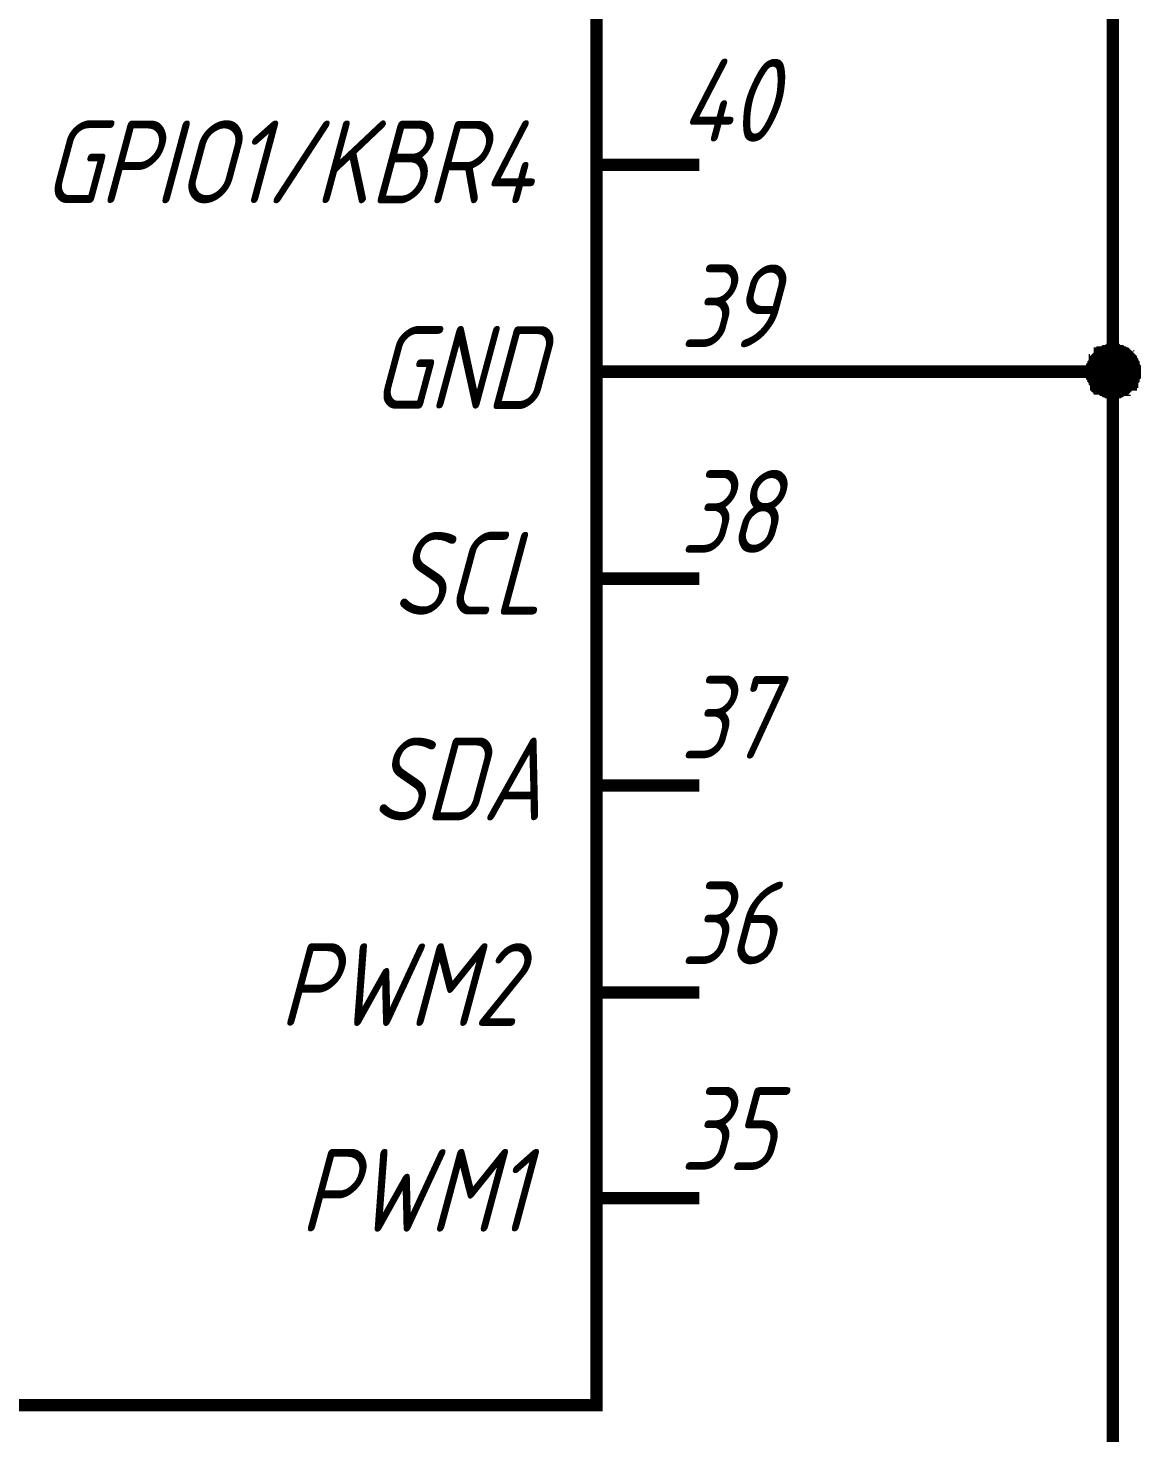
# Paper-space layout 'Layout1' of a CAD drawing. Extents: x -1 to 840, y -1 to 593.
# Drawn here: x 629.47 to 656.38, y 320.33 to 354.28 of the extents above; entities that cross this region are included whole.
import ezdxf

# ---------------------------------------------------------------- set-up
doc = ezdxf.new("R2010")
doc.units = 0
doc.header["$MEASUREMENT"] = 0
doc.layers.add('Sheet', color=255, linetype='CONTINUOUS')
doc.styles.add('GOST type A0', font='', dxfattribs={"oblique": 15, "height": 3.5})
doc.styles.get('GOST type A0').set_extended_font_data('GOST type A')

psp = doc.layouts.get("Layout1")

# ---------------------------------------------------------------- linework, layer by layer
at = {"layer": 'Sheet', "color": 7, "const_width": 0.3}
psp.add_lwpolyline([(585.728, 496.002), (643.213, 496.002), (643.213, 321.002), (585.728, 321.002), (585.728, 496.002)], close=True, dxfattribs=at)
at = {"layer": 'Sheet', "color": 7}
for points, const_width in [([(645.698, 370.989), (655.698, 370.989), (655.698, 345.98), (655.698, 316.001)], 0.3), ([(643.213, 350.982), (645.698, 350.982)], 0.3), ([(655.201, 345.98), (655.201, 346.011), (655.201, 346.042), (655.201, 346.042), (655.201, 346.073), (655.201, 346.104), (655.232, 346.135), (655.232, 346.167), (655.232, 346.167), (655.263, 346.198), (655.263, 346.229), (655.263, 346.26), (655.294, 346.26), (655.294, 346.291), (655.325, 346.322), (655.325, 346.322), (655.356, 346.353), (655.356, 346.353), (655.387, 346.384), (655.387, 346.415), (655.418, 346.415), (655.449, 346.415), (655.449, 346.446), (655.48, 346.446), (655.511, 346.477), (655.511, 346.477), (655.542, 346.477), (655.574, 346.477), (655.605, 346.508), (655.636, 346.508), (655.636, 346.508), (655.667, 346.508), (655.698, 346.508)], 0.3), ([(655.201, 345.98), (655.201, 346.011), (655.201, 346.042), (655.201, 346.042), (655.201, 346.073), (655.201, 346.104), (655.232, 346.135), (655.232, 346.167), (655.232, 346.167), (655.263, 346.198), (655.263, 346.229), (655.263, 346.26), (655.294, 346.26), (655.294, 346.291), (655.325, 346.322), (655.325, 346.322), (655.356, 346.353), (655.356, 346.353), (655.387, 346.384), (655.387, 346.415), (655.418, 346.415), (655.449, 346.415), (655.449, 346.446), (655.48, 346.446), (655.511, 346.477), (655.511, 346.477), (655.542, 346.477), (655.574, 346.477), (655.605, 346.508), (655.636, 346.508), (655.636, 346.508), (655.667, 346.508), (655.698, 346.508)], 0.3), ([(655.201, 345.98), (655.201, 346.011), (655.201, 346.042), (655.201, 346.042), (655.201, 346.073), (655.201, 346.104), (655.232, 346.135), (655.232, 346.167), (655.232, 346.167), (655.263, 346.198), (655.263, 346.229), (655.263, 346.26), (655.294, 346.26), (655.294, 346.291), (655.325, 346.322), (655.325, 346.322), (655.356, 346.353), (655.356, 346.353), (655.387, 346.384), (655.387, 346.415), (655.418, 346.415), (655.449, 346.415), (655.449, 346.446), (655.48, 346.446), (655.511, 346.477), (655.511, 346.477), (655.542, 346.477), (655.574, 346.477), (655.605, 346.508), (655.636, 346.508), (655.636, 346.508), (655.667, 346.508), (655.698, 346.508)], 0.3), ([(655.201, 345.98), (655.201, 346.011), (655.201, 346.042), (655.201, 346.042), (655.201, 346.073), (655.201, 346.104), (655.232, 346.135), (655.232, 346.167), (655.232, 346.167), (655.263, 346.198), (655.263, 346.229), (655.263, 346.26), (655.294, 346.26), (655.294, 346.291), (655.325, 346.322), (655.325, 346.322), (655.356, 346.353), (655.356, 346.353), (655.387, 346.384), (655.387, 346.415), (655.418, 346.415), (655.449, 346.415), (655.449, 346.446), (655.48, 346.446), (655.511, 346.477), (655.511, 346.477), (655.542, 346.477), (655.574, 346.477), (655.605, 346.508), (655.636, 346.508), (655.636, 346.508), (655.667, 346.508), (655.698, 346.508)], 0.3), ([(655.698, 346.508), (655.698, 346.508)], 0.3), ([(655.698, 346.508), (655.729, 346.508), (655.76, 346.508), (655.76, 346.508), (655.791, 346.508), (655.822, 346.477), (655.853, 346.477), (655.884, 346.477), (655.884, 346.477), (655.915, 346.446), (655.946, 346.446), (655.977, 346.415), (655.977, 346.415), (656.008, 346.415), (656.039, 346.384), (656.039, 346.353), (656.07, 346.353), (656.07, 346.322), (656.101, 346.322), (656.133, 346.291), (656.133, 346.26), (656.133, 346.26), (656.164, 346.229), (656.164, 346.198), (656.195, 346.167), (656.195, 346.167), (656.195, 346.135), (656.195, 346.104), (656.226, 346.073), (656.226, 346.042), (656.226, 346.042), (656.226, 346.011), (656.226, 345.98)], 0.3), ([(655.698, 346.508), (655.698, 346.508)], 0.3), ([(655.698, 346.508), (655.729, 346.508), (655.76, 346.508), (655.76, 346.508), (655.791, 346.508), (655.822, 346.477), (655.853, 346.477), (655.884, 346.477), (655.884, 346.477), (655.915, 346.446), (655.946, 346.446), (655.977, 346.415), (655.977, 346.415), (656.008, 346.415), (656.039, 346.384), (656.039, 346.353), (656.07, 346.353), (656.07, 346.322), (656.101, 346.322), (656.133, 346.291), (656.133, 346.26), (656.133, 346.26), (656.164, 346.229), (656.164, 346.198), (656.195, 346.167), (656.195, 346.167), (656.195, 346.135), (656.195, 346.104), (656.226, 346.073), (656.226, 346.042), (656.226, 346.042), (656.226, 346.011), (656.226, 345.98)], 0.3), ([(655.698, 346.508), (655.698, 346.508)], 0.3), ([(655.698, 346.508), (655.729, 346.508), (655.76, 346.508), (655.76, 346.508), (655.791, 346.508), (655.822, 346.477), (655.853, 346.477), (655.884, 346.477), (655.884, 346.477), (655.915, 346.446), (655.946, 346.446), (655.977, 346.415), (655.977, 346.415), (656.008, 346.415), (656.039, 346.384), (656.039, 346.353), (656.07, 346.353), (656.07, 346.322), (656.101, 346.322), (656.133, 346.291), (656.133, 346.26), (656.133, 346.26), (656.164, 346.229), (656.164, 346.198), (656.195, 346.167), (656.195, 346.167), (656.195, 346.135), (656.195, 346.104), (656.226, 346.073), (656.226, 346.042), (656.226, 346.042), (656.226, 346.011), (656.226, 345.98)], 0.3), ([(655.698, 346.508), (655.698, 346.508)], 0.3), ([(655.698, 346.508), (655.729, 346.508), (655.76, 346.508), (655.76, 346.508), (655.791, 346.508), (655.822, 346.477), (655.853, 346.477), (655.884, 346.477), (655.884, 346.477), (655.915, 346.446), (655.946, 346.446), (655.977, 346.415), (655.977, 346.415), (656.008, 346.415), (656.039, 346.384), (656.039, 346.353), (656.07, 346.353), (656.07, 346.322), (656.101, 346.322), (656.133, 346.291), (656.133, 346.26), (656.133, 346.26), (656.164, 346.229), (656.164, 346.198), (656.195, 346.167), (656.195, 346.167), (656.195, 346.135), (656.195, 346.104), (656.226, 346.073), (656.226, 346.042), (656.226, 346.042), (656.226, 346.011), (656.226, 345.98)], 0.3), ([(655.201, 345.98), (655.201, 346.011), (655.201, 346.042), (655.201, 346.042), (655.201, 346.073), (655.201, 346.104), (655.232, 346.135), (655.232, 346.167), (655.232, 346.167), (655.263, 346.198), (655.263, 346.229), (655.263, 346.26), (655.294, 346.26), (655.294, 346.291), (655.325, 346.322), (655.325, 346.322), (655.356, 346.353), (655.356, 346.353), (655.387, 346.384), (655.387, 346.415), (655.418, 346.415), (655.449, 346.415), (655.449, 346.446), (655.48, 346.446), (655.511, 346.477), (655.511, 346.477), (655.542, 346.477), (655.574, 346.477), (655.605, 346.508), (655.636, 346.508), (655.636, 346.508), (655.667, 346.508), (655.698, 346.508)], 0.0991), ([(655.201, 345.98), (655.201, 346.011), (655.201, 346.042), (655.201, 346.042), (655.201, 346.073), (655.201, 346.104), (655.232, 346.135), (655.232, 346.167), (655.232, 346.167), (655.263, 346.198), (655.263, 346.229), (655.263, 346.26), (655.294, 346.26), (655.294, 346.291), (655.325, 346.322), (655.325, 346.322), (655.356, 346.353), (655.356, 346.353), (655.387, 346.384), (655.387, 346.415), (655.418, 346.415), (655.449, 346.415), (655.449, 346.446), (655.48, 346.446), (655.511, 346.477), (655.511, 346.477), (655.542, 346.477), (655.574, 346.477), (655.605, 346.508), (655.636, 346.508), (655.636, 346.508), (655.667, 346.508), (655.698, 346.508)], 0.0991), ([(655.201, 345.98), (655.201, 346.011), (655.201, 346.042), (655.201, 346.042), (655.201, 346.073), (655.201, 346.104), (655.232, 346.135), (655.232, 346.167), (655.232, 346.167), (655.263, 346.198), (655.263, 346.229), (655.263, 346.26), (655.294, 346.26), (655.294, 346.291), (655.325, 346.322), (655.325, 346.322), (655.356, 346.353), (655.356, 346.353), (655.387, 346.384), (655.387, 346.415), (655.418, 346.415), (655.449, 346.415), (655.449, 346.446), (655.48, 346.446), (655.511, 346.477), (655.511, 346.477), (655.542, 346.477), (655.574, 346.477), (655.605, 346.508), (655.636, 346.508), (655.636, 346.508), (655.667, 346.508), (655.698, 346.508)], 0.0991), ([(655.201, 345.98), (655.201, 346.011), (655.201, 346.042), (655.201, 346.042), (655.201, 346.073), (655.201, 346.104), (655.232, 346.135), (655.232, 346.167), (655.232, 346.167), (655.263, 346.198), (655.263, 346.229), (655.263, 346.26), (655.294, 346.26), (655.294, 346.291), (655.325, 346.322), (655.325, 346.322), (655.356, 346.353), (655.356, 346.353), (655.387, 346.384), (655.387, 346.415), (655.418, 346.415), (655.449, 346.415), (655.449, 346.446), (655.48, 346.446), (655.511, 346.477), (655.511, 346.477), (655.542, 346.477), (655.574, 346.477), (655.605, 346.508), (655.636, 346.508), (655.636, 346.508), (655.667, 346.508), (655.698, 346.508)], 0.0991), ([(655.698, 346.508), (655.698, 346.508)], 0.0991), ([(655.698, 346.508), (655.729, 346.508), (655.76, 346.508), (655.76, 346.508), (655.791, 346.508), (655.822, 346.477), (655.853, 346.477), (655.884, 346.477), (655.884, 346.477), (655.915, 346.446), (655.946, 346.446), (655.977, 346.415), (655.977, 346.415), (656.008, 346.415), (656.039, 346.384), (656.039, 346.353), (656.07, 346.353), (656.07, 346.322), (656.101, 346.322), (656.133, 346.291), (656.133, 346.26), (656.133, 346.26), (656.164, 346.229), (656.164, 346.198), (656.195, 346.167), (656.195, 346.167), (656.195, 346.135), (656.195, 346.104), (656.226, 346.073), (656.226, 346.042), (656.226, 346.042), (656.226, 346.011), (656.226, 345.98)], 0.0991), ([(655.698, 346.508), (655.698, 346.508)], 0.0991), ([(655.698, 346.508), (655.729, 346.508), (655.76, 346.508), (655.76, 346.508), (655.791, 346.508), (655.822, 346.477), (655.853, 346.477), (655.884, 346.477), (655.884, 346.477), (655.915, 346.446), (655.946, 346.446), (655.977, 346.415), (655.977, 346.415), (656.008, 346.415), (656.039, 346.384), (656.039, 346.353), (656.07, 346.353), (656.07, 346.322), (656.101, 346.322), (656.133, 346.291), (656.133, 346.26), (656.133, 346.26), (656.164, 346.229), (656.164, 346.198), (656.195, 346.167), (656.195, 346.167), (656.195, 346.135), (656.195, 346.104), (656.226, 346.073), (656.226, 346.042), (656.226, 346.042), (656.226, 346.011), (656.226, 345.98)], 0.0991), ([(655.698, 346.508), (655.698, 346.508)], 0.0991), ([(655.698, 346.508), (655.729, 346.508), (655.76, 346.508), (655.76, 346.508), (655.791, 346.508), (655.822, 346.477), (655.853, 346.477), (655.884, 346.477), (655.884, 346.477), (655.915, 346.446), (655.946, 346.446), (655.977, 346.415), (655.977, 346.415), (656.008, 346.415), (656.039, 346.384), (656.039, 346.353), (656.07, 346.353), (656.07, 346.322), (656.101, 346.322), (656.133, 346.291), (656.133, 346.26), (656.133, 346.26), (656.164, 346.229), (656.164, 346.198), (656.195, 346.167), (656.195, 346.167), (656.195, 346.135), (656.195, 346.104), (656.226, 346.073), (656.226, 346.042), (656.226, 346.042), (656.226, 346.011), (656.226, 345.98)], 0.0991), ([(655.698, 346.508), (655.698, 346.508)], 0.0991), ([(655.698, 346.508), (655.729, 346.508), (655.76, 346.508), (655.76, 346.508), (655.791, 346.508), (655.822, 346.477), (655.853, 346.477), (655.884, 346.477), (655.884, 346.477), (655.915, 346.446), (655.946, 346.446), (655.977, 346.415), (655.977, 346.415), (656.008, 346.415), (656.039, 346.384), (656.039, 346.353), (656.07, 346.353), (656.07, 346.322), (656.101, 346.322), (656.133, 346.291), (656.133, 346.26), (656.133, 346.26), (656.164, 346.229), (656.164, 346.198), (656.195, 346.167), (656.195, 346.167), (656.195, 346.135), (656.195, 346.104), (656.226, 346.073), (656.226, 346.042), (656.226, 346.042), (656.226, 346.011), (656.226, 345.98)], 0.0991), ([(643.213, 345.98), (645.698, 345.98)], 0.3), ([(645.698, 345.98), (655.698, 345.98)], 0.3), ([(655.698, 345.483), (655.667, 345.483), (655.636, 345.483), (655.636, 345.483), (655.605, 345.483), (655.574, 345.483), (655.542, 345.514), (655.511, 345.514), (655.511, 345.514), (655.48, 345.545), (655.449, 345.545), (655.449, 345.545), (655.418, 345.576), (655.387, 345.576), (655.387, 345.607), (655.356, 345.607), (655.356, 345.638), (655.325, 345.638), (655.325, 345.669), (655.294, 345.669), (655.294, 345.701), (655.263, 345.732), (655.263, 345.732), (655.263, 345.763), (655.232, 345.794), (655.232, 345.794), (655.232, 345.825), (655.201, 345.856), (655.201, 345.887), (655.201, 345.918), (655.201, 345.918), (655.201, 345.949), (655.201, 345.98)], 0.3), ([(655.201, 345.98), (655.201, 345.98)], 0.3), ([(655.698, 345.483), (655.667, 345.483), (655.636, 345.483), (655.636, 345.483), (655.605, 345.483), (655.574, 345.483), (655.542, 345.514), (655.511, 345.514), (655.511, 345.514), (655.48, 345.545), (655.449, 345.545), (655.449, 345.545), (655.418, 345.576), (655.387, 345.576), (655.387, 345.607), (655.356, 345.607), (655.356, 345.638), (655.325, 345.638), (655.325, 345.669), (655.294, 345.669), (655.294, 345.701), (655.263, 345.732), (655.263, 345.732), (655.263, 345.763), (655.232, 345.794), (655.232, 345.794), (655.232, 345.825), (655.201, 345.856), (655.201, 345.887), (655.201, 345.918), (655.201, 345.918), (655.201, 345.949), (655.201, 345.98)], 0.3), ([(655.201, 345.98), (655.201, 345.98)], 0.3), ([(655.698, 345.483), (655.667, 345.483), (655.636, 345.483), (655.636, 345.483), (655.605, 345.483), (655.574, 345.483), (655.542, 345.514), (655.511, 345.514), (655.511, 345.514), (655.48, 345.545), (655.449, 345.545), (655.449, 345.545), (655.418, 345.576), (655.387, 345.576), (655.387, 345.607), (655.356, 345.607), (655.356, 345.638), (655.325, 345.638), (655.325, 345.669), (655.294, 345.669), (655.294, 345.701), (655.263, 345.732), (655.263, 345.732), (655.263, 345.763), (655.232, 345.794), (655.232, 345.794), (655.232, 345.825), (655.201, 345.856), (655.201, 345.887), (655.201, 345.918), (655.201, 345.918), (655.201, 345.949), (655.201, 345.98)], 0.3), ([(655.201, 345.98), (655.201, 345.98)], 0.3), ([(655.698, 345.483), (655.667, 345.483), (655.636, 345.483), (655.636, 345.483), (655.605, 345.483), (655.574, 345.483), (655.542, 345.514), (655.511, 345.514), (655.511, 345.514), (655.48, 345.545), (655.449, 345.545), (655.449, 345.545), (655.418, 345.576), (655.387, 345.576), (655.387, 345.607), (655.356, 345.607), (655.356, 345.638), (655.325, 345.638), (655.325, 345.669), (655.294, 345.669), (655.294, 345.701), (655.263, 345.732), (655.263, 345.732), (655.263, 345.763), (655.232, 345.794), (655.232, 345.794), (655.232, 345.825), (655.201, 345.856), (655.201, 345.887), (655.201, 345.918), (655.201, 345.918), (655.201, 345.949), (655.201, 345.98)], 0.3), ([(655.201, 345.98), (655.201, 345.98)], 0.3), ([(655.698, 345.483), (655.667, 345.483), (655.636, 345.483), (655.636, 345.483), (655.605, 345.483), (655.574, 345.483), (655.542, 345.514), (655.511, 345.514), (655.511, 345.514), (655.48, 345.545), (655.449, 345.545), (655.449, 345.545), (655.418, 345.576), (655.387, 345.576), (655.387, 345.607), (655.356, 345.607), (655.356, 345.638), (655.325, 345.638), (655.325, 345.669), (655.294, 345.669), (655.294, 345.701), (655.263, 345.732), (655.263, 345.732), (655.263, 345.763), (655.232, 345.794), (655.232, 345.794), (655.232, 345.825), (655.201, 345.856), (655.201, 345.887), (655.201, 345.918), (655.201, 345.918), (655.201, 345.949), (655.201, 345.98)], 0.0991), ([(655.201, 345.98), (655.201, 345.98)], 0.0991), ([(655.698, 345.483), (655.667, 345.483), (655.636, 345.483), (655.636, 345.483), (655.605, 345.483), (655.574, 345.483), (655.542, 345.514), (655.511, 345.514), (655.511, 345.514), (655.48, 345.545), (655.449, 345.545), (655.449, 345.545), (655.418, 345.576), (655.387, 345.576), (655.387, 345.607), (655.356, 345.607), (655.356, 345.638), (655.325, 345.638), (655.325, 345.669), (655.294, 345.669), (655.294, 345.701), (655.263, 345.732), (655.263, 345.732), (655.263, 345.763), (655.232, 345.794), (655.232, 345.794), (655.232, 345.825), (655.201, 345.856), (655.201, 345.887), (655.201, 345.918), (655.201, 345.918), (655.201, 345.949), (655.201, 345.98)], 0.0991), ([(655.201, 345.98), (655.201, 345.98)], 0.0991), ([(655.698, 345.483), (655.667, 345.483), (655.636, 345.483), (655.636, 345.483), (655.605, 345.483), (655.574, 345.483), (655.542, 345.514), (655.511, 345.514), (655.511, 345.514), (655.48, 345.545), (655.449, 345.545), (655.449, 345.545), (655.418, 345.576), (655.387, 345.576), (655.387, 345.607), (655.356, 345.607), (655.356, 345.638), (655.325, 345.638), (655.325, 345.669), (655.294, 345.669), (655.294, 345.701), (655.263, 345.732), (655.263, 345.732), (655.263, 345.763), (655.232, 345.794), (655.232, 345.794), (655.232, 345.825), (655.201, 345.856), (655.201, 345.887), (655.201, 345.918), (655.201, 345.918), (655.201, 345.949), (655.201, 345.98)], 0.0991), ([(655.201, 345.98), (655.201, 345.98)], 0.0991), ([(655.698, 345.483), (655.667, 345.483), (655.636, 345.483), (655.636, 345.483), (655.605, 345.483), (655.574, 345.483), (655.542, 345.514), (655.511, 345.514), (655.511, 345.514), (655.48, 345.545), (655.449, 345.545), (655.449, 345.545), (655.418, 345.576), (655.387, 345.576), (655.387, 345.607), (655.356, 345.607), (655.356, 345.638), (655.325, 345.638), (655.325, 345.669), (655.294, 345.669), (655.294, 345.701), (655.263, 345.732), (655.263, 345.732), (655.263, 345.763), (655.232, 345.794), (655.232, 345.794), (655.232, 345.825), (655.201, 345.856), (655.201, 345.887), (655.201, 345.918), (655.201, 345.918), (655.201, 345.949), (655.201, 345.98)], 0.0991), ([(655.201, 345.98), (655.201, 345.98)], 0.0991), ([(656.226, 345.98), (656.226, 345.949), (656.226, 345.918), (656.226, 345.918), (656.226, 345.887), (656.195, 345.856), (656.195, 345.825), (656.195, 345.794), (656.195, 345.794), (656.164, 345.763), (656.164, 345.732), (656.133, 345.732), (656.133, 345.701), (656.133, 345.669), (656.101, 345.669), (656.07, 345.638), (656.07, 345.638), (656.039, 345.607), (656.039, 345.607), (656.008, 345.576), (655.977, 345.576), (655.977, 345.545), (655.946, 345.545), (655.915, 345.545), (655.884, 345.514), (655.884, 345.514), (655.853, 345.514), (655.822, 345.483), (655.791, 345.483), (655.76, 345.483), (655.76, 345.483), (655.729, 345.483), (655.698, 345.483)], 0.3), ([(656.226, 345.98), (656.226, 345.949), (656.226, 345.918), (656.226, 345.918), (656.226, 345.887), (656.195, 345.856), (656.195, 345.825), (656.195, 345.794), (656.195, 345.794), (656.164, 345.763), (656.164, 345.732), (656.133, 345.732), (656.133, 345.701), (656.133, 345.669), (656.101, 345.669), (656.07, 345.638), (656.07, 345.638), (656.039, 345.607), (656.039, 345.607), (656.008, 345.576), (655.977, 345.576), (655.977, 345.545), (655.946, 345.545), (655.915, 345.545), (655.884, 345.514), (655.884, 345.514), (655.853, 345.514), (655.822, 345.483), (655.791, 345.483), (655.76, 345.483), (655.76, 345.483), (655.729, 345.483), (655.698, 345.483)], 0.3), ([(656.226, 345.98), (656.226, 345.949), (656.226, 345.918), (656.226, 345.918), (656.226, 345.887), (656.195, 345.856), (656.195, 345.825), (656.195, 345.794), (656.195, 345.794), (656.164, 345.763), (656.164, 345.732), (656.133, 345.732), (656.133, 345.701), (656.133, 345.669), (656.101, 345.669), (656.07, 345.638), (656.07, 345.638), (656.039, 345.607), (656.039, 345.607), (656.008, 345.576), (655.977, 345.576), (655.977, 345.545), (655.946, 345.545), (655.915, 345.545), (655.884, 345.514), (655.884, 345.514), (655.853, 345.514), (655.822, 345.483), (655.791, 345.483), (655.76, 345.483), (655.76, 345.483), (655.729, 345.483), (655.698, 345.483)], 0.3), ([(656.226, 345.98), (656.226, 345.949), (656.226, 345.918), (656.226, 345.918), (656.226, 345.887), (656.195, 345.856), (656.195, 345.825), (656.195, 345.794), (656.195, 345.794), (656.164, 345.763), (656.164, 345.732), (656.133, 345.732), (656.133, 345.701), (656.133, 345.669), (656.101, 345.669), (656.07, 345.638), (656.07, 345.638), (656.039, 345.607), (656.039, 345.607), (656.008, 345.576), (655.977, 345.576), (655.977, 345.545), (655.946, 345.545), (655.915, 345.545), (655.884, 345.514), (655.884, 345.514), (655.853, 345.514), (655.822, 345.483), (655.791, 345.483), (655.76, 345.483), (655.76, 345.483), (655.729, 345.483), (655.698, 345.483)], 0.3), ([(656.226, 345.98), (656.226, 345.949), (656.226, 345.918), (656.226, 345.918), (656.226, 345.887), (656.195, 345.856), (656.195, 345.825), (656.195, 345.794), (656.195, 345.794), (656.164, 345.763), (656.164, 345.732), (656.133, 345.732), (656.133, 345.701), (656.133, 345.669), (656.101, 345.669), (656.07, 345.638), (656.07, 345.638), (656.039, 345.607), (656.039, 345.607), (656.008, 345.576), (655.977, 345.576), (655.977, 345.545), (655.946, 345.545), (655.915, 345.545), (655.884, 345.514), (655.884, 345.514), (655.853, 345.514), (655.822, 345.483), (655.791, 345.483), (655.76, 345.483), (655.76, 345.483), (655.729, 345.483), (655.698, 345.483)], 0.0991), ([(656.226, 345.98), (656.226, 345.949), (656.226, 345.918), (656.226, 345.918), (656.226, 345.887), (656.195, 345.856), (656.195, 345.825), (656.195, 345.794), (656.195, 345.794), (656.164, 345.763), (656.164, 345.732), (656.133, 345.732), (656.133, 345.701), (656.133, 345.669), (656.101, 345.669), (656.07, 345.638), (656.07, 345.638), (656.039, 345.607), (656.039, 345.607), (656.008, 345.576), (655.977, 345.576), (655.977, 345.545), (655.946, 345.545), (655.915, 345.545), (655.884, 345.514), (655.884, 345.514), (655.853, 345.514), (655.822, 345.483), (655.791, 345.483), (655.76, 345.483), (655.76, 345.483), (655.729, 345.483), (655.698, 345.483)], 0.0991), ([(656.226, 345.98), (656.226, 345.949), (656.226, 345.918), (656.226, 345.918), (656.226, 345.887), (656.195, 345.856), (656.195, 345.825), (656.195, 345.794), (656.195, 345.794), (656.164, 345.763), (656.164, 345.732), (656.133, 345.732), (656.133, 345.701), (656.133, 345.669), (656.101, 345.669), (656.07, 345.638), (656.07, 345.638), (656.039, 345.607), (656.039, 345.607), (656.008, 345.576), (655.977, 345.576), (655.977, 345.545), (655.946, 345.545), (655.915, 345.545), (655.884, 345.514), (655.884, 345.514), (655.853, 345.514), (655.822, 345.483), (655.791, 345.483), (655.76, 345.483), (655.76, 345.483), (655.729, 345.483), (655.698, 345.483)], 0.0991), ([(656.226, 345.98), (656.226, 345.949), (656.226, 345.918), (656.226, 345.918), (656.226, 345.887), (656.195, 345.856), (656.195, 345.825), (656.195, 345.794), (656.195, 345.794), (656.164, 345.763), (656.164, 345.732), (656.133, 345.732), (656.133, 345.701), (656.133, 345.669), (656.101, 345.669), (656.07, 345.638), (656.07, 345.638), (656.039, 345.607), (656.039, 345.607), (656.008, 345.576), (655.977, 345.576), (655.977, 345.545), (655.946, 345.545), (655.915, 345.545), (655.884, 345.514), (655.884, 345.514), (655.853, 345.514), (655.822, 345.483), (655.791, 345.483), (655.76, 345.483), (655.76, 345.483), (655.729, 345.483), (655.698, 345.483)], 0.0991), ([(656.226, 345.98), (656.226, 345.98), (656.226, 345.98), (656.226, 345.98), (656.226, 345.98), (656.226, 345.98), (656.226, 345.98), (656.226, 345.98), (656.226, 345.98), (656.226, 345.98), (656.226, 345.98), (656.226, 345.98), (656.226, 345.98), (656.226, 345.98), (656.226, 345.98), (656.226, 345.98), (656.226, 345.98), (656.226, 345.98), (656.226, 345.98), (656.226, 345.98), (656.226, 345.98), (656.226, 345.98), (656.226, 345.98), (656.226, 345.98), (656.226, 345.98), (656.226, 345.98), (656.226, 345.98), (656.226, 345.98), (656.226, 345.98), (656.226, 345.98), (656.226, 345.98), (656.226, 345.98), (656.226, 345.98)], 0.3), ([(656.226, 345.98), (656.226, 345.98)], 0.3), ([(656.226, 345.98), (656.226, 345.98), (656.226, 345.98), (656.226, 345.98), (656.226, 345.98), (656.226, 345.98), (656.226, 345.98), (656.226, 345.98), (656.226, 345.98), (656.226, 345.98), (656.226, 345.98), (656.226, 345.98), (656.226, 345.98), (656.226, 345.98), (656.226, 345.98), (656.226, 345.98), (656.226, 345.98), (656.226, 345.98), (656.226, 345.98), (656.226, 345.98), (656.226, 345.98), (656.226, 345.98), (656.226, 345.98), (656.226, 345.98), (656.226, 345.98), (656.226, 345.98), (656.226, 345.98), (656.226, 345.98), (656.226, 345.98), (656.226, 345.98), (656.226, 345.98), (656.226, 345.98), (656.226, 345.98)], 0.3), ([(656.226, 345.98), (656.226, 345.98)], 0.3), ([(656.226, 345.98), (656.226, 345.98), (656.226, 345.98), (656.226, 345.98), (656.226, 345.98), (656.226, 345.98), (656.226, 345.98), (656.226, 345.98), (656.226, 345.98), (656.226, 345.98), (656.226, 345.98), (656.226, 345.98), (656.226, 345.98), (656.226, 345.98), (656.226, 345.98), (656.226, 345.98), (656.226, 345.98), (656.226, 345.98), (656.226, 345.98), (656.226, 345.98), (656.226, 345.98), (656.226, 345.98), (656.226, 345.98), (656.226, 345.98), (656.226, 345.98), (656.226, 345.98), (656.226, 345.98), (656.226, 345.98), (656.226, 345.98), (656.226, 345.98), (656.226, 345.98), (656.226, 345.98), (656.226, 345.98)], 0.3), ([(656.226, 345.98), (656.226, 345.98)], 0.3), ([(656.226, 345.98), (656.226, 345.98), (656.226, 345.98), (656.226, 345.98), (656.226, 345.98), (656.226, 345.98), (656.226, 345.98), (656.226, 345.98), (656.226, 345.98), (656.226, 345.98), (656.226, 345.98), (656.226, 345.98), (656.226, 345.98), (656.226, 345.98), (656.226, 345.98), (656.226, 345.98), (656.226, 345.98), (656.226, 345.98), (656.226, 345.98), (656.226, 345.98), (656.226, 345.98), (656.226, 345.98), (656.226, 345.98), (656.226, 345.98), (656.226, 345.98), (656.226, 345.98), (656.226, 345.98), (656.226, 345.98), (656.226, 345.98), (656.226, 345.98), (656.226, 345.98), (656.226, 345.98), (656.226, 345.98)], 0.3), ([(656.226, 345.98), (656.226, 345.98)], 0.3), ([(656.226, 345.98), (656.226, 345.98), (656.226, 345.98), (656.226, 345.98), (656.226, 345.98), (656.226, 345.98), (656.226, 345.98), (656.226, 345.98), (656.226, 345.98), (656.226, 345.98), (656.226, 345.98), (656.226, 345.98), (656.226, 345.98), (656.226, 345.98), (656.226, 345.98), (656.226, 345.98), (656.226, 345.98), (656.226, 345.98), (656.226, 345.98), (656.226, 345.98), (656.226, 345.98), (656.226, 345.98), (656.226, 345.98), (656.226, 345.98), (656.226, 345.98), (656.226, 345.98), (656.226, 345.98), (656.226, 345.98), (656.226, 345.98), (656.226, 345.98), (656.226, 345.98), (656.226, 345.98), (656.226, 345.98)], 0.0991), ([(656.226, 345.98), (656.226, 345.98)], 0.0991), ([(656.226, 345.98), (656.226, 345.98), (656.226, 345.98), (656.226, 345.98), (656.226, 345.98), (656.226, 345.98), (656.226, 345.98), (656.226, 345.98), (656.226, 345.98), (656.226, 345.98), (656.226, 345.98), (656.226, 345.98), (656.226, 345.98), (656.226, 345.98), (656.226, 345.98), (656.226, 345.98), (656.226, 345.98), (656.226, 345.98), (656.226, 345.98), (656.226, 345.98), (656.226, 345.98), (656.226, 345.98), (656.226, 345.98), (656.226, 345.98), (656.226, 345.98), (656.226, 345.98), (656.226, 345.98), (656.226, 345.98), (656.226, 345.98), (656.226, 345.98), (656.226, 345.98), (656.226, 345.98), (656.226, 345.98)], 0.0991), ([(656.226, 345.98), (656.226, 345.98)], 0.0991), ([(656.226, 345.98), (656.226, 345.98), (656.226, 345.98), (656.226, 345.98), (656.226, 345.98), (656.226, 345.98), (656.226, 345.98), (656.226, 345.98), (656.226, 345.98), (656.226, 345.98), (656.226, 345.98), (656.226, 345.98), (656.226, 345.98), (656.226, 345.98), (656.226, 345.98), (656.226, 345.98), (656.226, 345.98), (656.226, 345.98), (656.226, 345.98), (656.226, 345.98), (656.226, 345.98), (656.226, 345.98), (656.226, 345.98), (656.226, 345.98), (656.226, 345.98), (656.226, 345.98), (656.226, 345.98), (656.226, 345.98), (656.226, 345.98), (656.226, 345.98), (656.226, 345.98), (656.226, 345.98), (656.226, 345.98)], 0.0991), ([(656.226, 345.98), (656.226, 345.98)], 0.0991), ([(656.226, 345.98), (656.226, 345.98), (656.226, 345.98), (656.226, 345.98), (656.226, 345.98), (656.226, 345.98), (656.226, 345.98), (656.226, 345.98), (656.226, 345.98), (656.226, 345.98), (656.226, 345.98), (656.226, 345.98), (656.226, 345.98), (656.226, 345.98), (656.226, 345.98), (656.226, 345.98), (656.226, 345.98), (656.226, 345.98), (656.226, 345.98), (656.226, 345.98), (656.226, 345.98), (656.226, 345.98), (656.226, 345.98), (656.226, 345.98), (656.226, 345.98), (656.226, 345.98), (656.226, 345.98), (656.226, 345.98), (656.226, 345.98), (656.226, 345.98), (656.226, 345.98), (656.226, 345.98), (656.226, 345.98)], 0.0991), ([(656.226, 345.98), (656.226, 345.98)], 0.0991), ([(643.213, 340.978), (645.698, 340.978)], 0.3), ([(643.213, 335.977), (645.698, 335.977)], 0.3), ([(643.213, 330.975), (645.698, 330.975)], 0.3), ([(643.213, 326.004), (645.698, 326.004)], 0.3)]:
    psp.add_lwpolyline(points, dxfattribs=dict(at, const_width=const_width))
at = {"layer": 'Sheet', "color": 7, "const_width": 0.508}
psp.add_lwpolyline([(655.517, 346.003, 1), (656.025, 346.003, 1)], format="xyb", close=True, dxfattribs=at)

# ---------------------------------------------------------------- texts
at = {"layer": 'Sheet', "color": 7, "style": 'GOST type A0', "oblique": 15}
for s, p in [('40', (645.232, 351.541)), ('GPIO1/KBR4', (629.828, 350.05)), ('39', (645.232, 346.57)), ('GND', (637.778, 345.079)), ('38', (645.232, 341.6)), ('SCL', (638.275, 340.108)), ('37', (645.232, 336.629)), ('SDA', (637.778, 335.138)), ('36', (645.232, 331.658)), ('PWM2', (635.542, 330.167)), ('35', (645.232, 326.688)), ('PWM1', (636.039, 325.196))]:
    psp.add_text(s, height=2, dxfattribs=at).set_placement(p)

doc.saveas('drawing.dxf')
